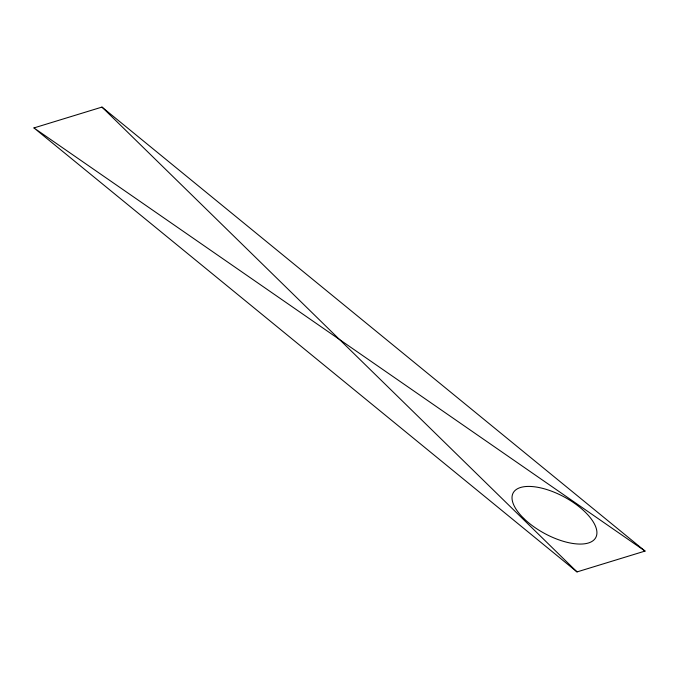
<?xml version="1.0" encoding="UTF-8"?>
<svg xmlns="http://www.w3.org/2000/svg" width="679" height="679" viewBox="0 0 679 679"><rect width="100%" height="100%" fill="white"/><g stroke="black" fill="none" stroke-linecap="round" stroke-linejoin="round"><path stroke-width="1.02" d="M33.95 127.932L101.977 107.087L645.05 551.068L577.023 571.913L33.95 127.932L645.05 551.068M101.977 107.087L577.023 571.913M523.687 518.349A46.953 20.726 28.4 0 0 595.186 538.506A46.953 20.726 28.4 0 0 544.533 488.872A46.953 20.726 28.4 0 0 523.687 518.349"/></g></svg>
